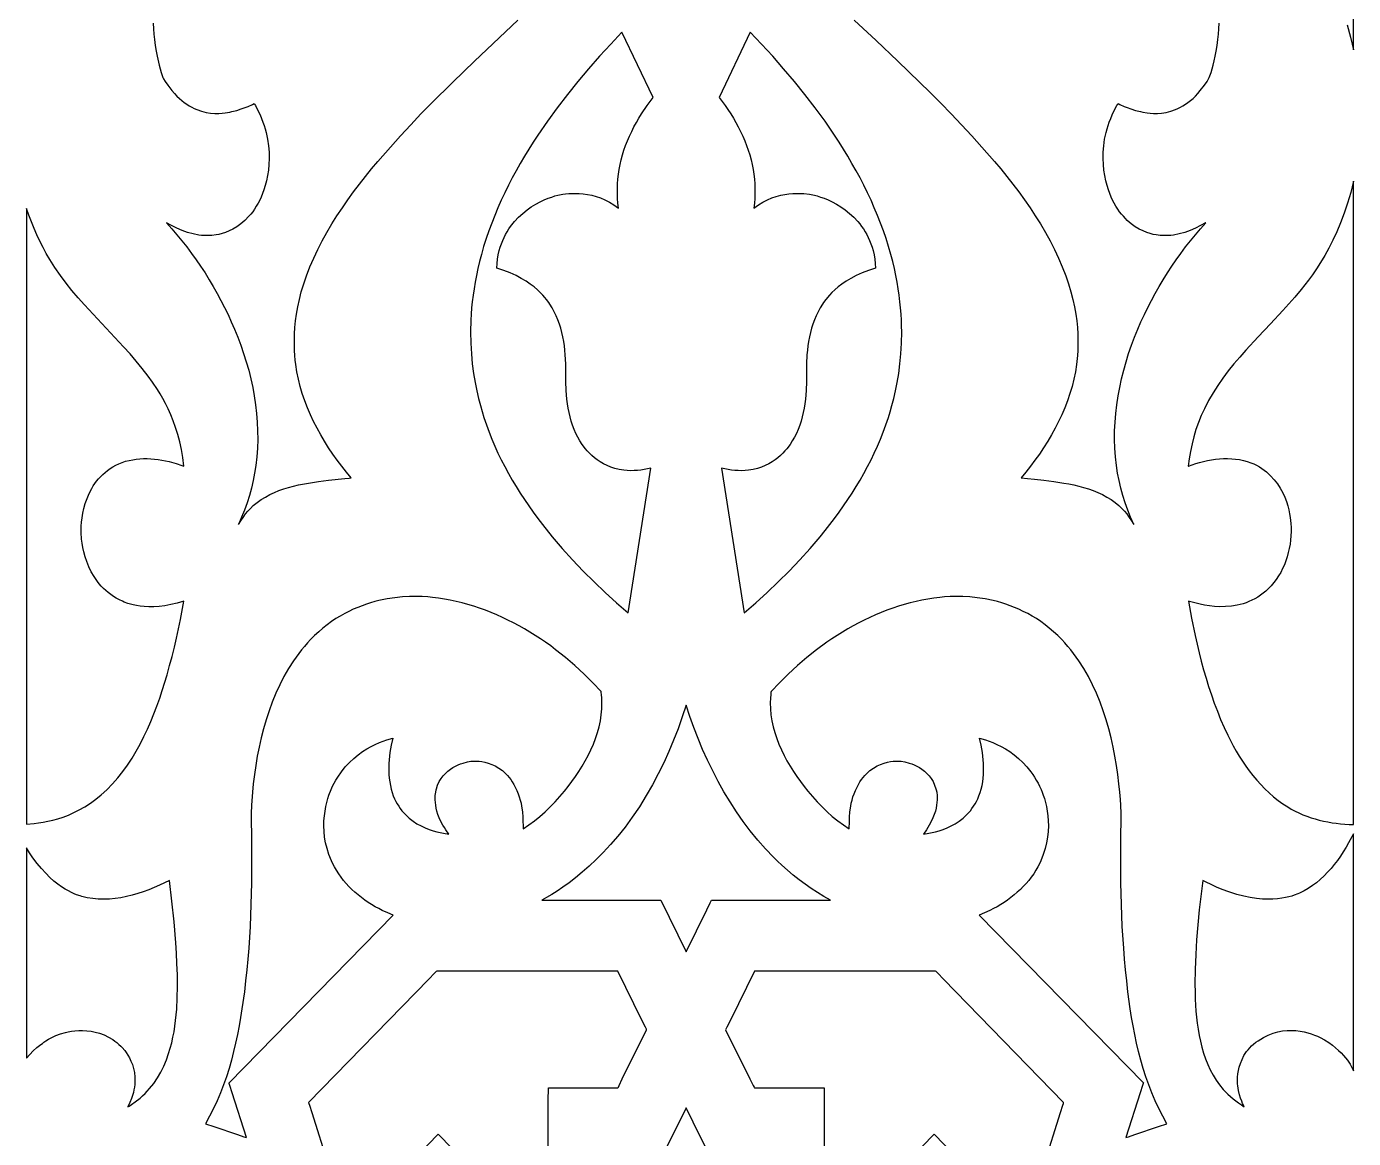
# Model space of a CAD drawing. Extents: x -395 to 395, y -1225 to 1225.
# Drawn here: x 145 to 265, y 514.6 to 615.2 of the extents above; entities that cross this region are included whole.
import ezdxf

# ---------------------------------------------------------------- set-up
doc = ezdxf.new("R2010")
doc.units = 0
doc.layers.add('LAYER_1', color=18, linetype='CONTINUOUS')

msp = doc.modelspace()

# ---------------------------------------------------------------- linework, layer by layer
at = {"layer": 'LAYER_1'}
for points in [[(264.42, 615.32), (264.73, 614.19), (265, 613.05), (265, 637.44)], [(156.46, 615.45), (156.48, 614.96), (156.51, 614.47), (156.56, 613.97), (156.63, 613.45), (156.72, 612.94), (156.81, 612.47), (157, 611.65), (157.18, 611.01), (157.34, 610.54), (157.39, 610.44), (157.54, 610.2), (157.79, 609.84), (158.15, 609.36), (158.37, 609.11), (158.59, 608.87), (158.82, 608.66), (159.04, 608.46), (159.27, 608.29), (159.5, 608.13), (159.72, 607.99), (159.95, 607.86), (160.17, 607.75), (160.4, 607.65), (160.83, 607.5), (161.25, 607.39), (161.65, 607.33), (162.03, 607.3), (162.38, 607.29), (162.69, 607.31), (162.96, 607.34), (163.37, 607.41), (163.56, 607.46), (164.02, 607.57), (164.42, 607.7), (164.76, 607.82), (165.04, 607.93), (165.42, 608.11), (165.58, 608.19), (165.62, 608.14), (165.7, 608.01), (165.96, 607.49), (166.12, 607.17), (166.26, 606.84), (166.38, 606.52), (166.49, 606.21), (166.59, 605.89), (166.67, 605.58), (166.8, 604.96), (166.89, 604.36), (166.93, 603.78), (166.94, 603.21), (166.92, 602.67), (166.87, 602.16), (166.79, 601.67), (166.7, 601.21), (166.59, 600.78), (166.47, 600.39), (166.34, 600.04), (166.21, 599.73), (166.09, 599.46), (165.94, 599.17), (165.78, 598.9), (165.62, 598.65), (165.46, 598.41), (165.28, 598.19), (165.11, 597.99), (164.75, 597.62), (164.39, 597.31), (164.03, 597.05), (163.67, 596.84), (163.32, 596.67), (162.99, 596.54), (162.68, 596.43), (162.4, 596.36), (162.15, 596.31), (161.77, 596.26), (161.59, 596.25), (161.34, 596.25), (161.08, 596.25), (160.83, 596.27), (160.57, 596.3), (160.06, 596.4), (159.56, 596.54), (159.07, 596.71), (158.59, 596.91), (158.12, 597.15), (157.67, 597.4), (157.67, 597.4), (158.14, 596.87), (158.6, 596.33), (159.05, 595.78), (159.49, 595.22), (159.92, 594.64), (160.34, 594.06), (160.74, 593.47), (161.14, 592.87), (161.51, 592.26), (161.88, 591.64), (162.24, 591.01), (162.58, 590.38), (162.9, 589.74), (163.22, 589.1), (163.52, 588.45), (163.8, 587.79), (164.1, 587.07), (164.38, 586.34), (164.63, 585.59), (164.87, 584.83), (165.09, 584.07), (165.28, 583.3), (165.45, 582.52), (165.59, 581.74), (165.71, 580.95), (165.8, 580.17), (165.87, 579.38), (165.9, 578.59), (165.91, 577.8), (165.88, 577.01), (165.83, 576.23), (165.74, 575.46), (165.63, 574.77), (165.49, 574.09), (165.34, 573.41), (165.15, 572.74), (164.94, 572.07), (164.71, 571.41), (164.45, 570.77), (164.17, 570.13), (164.37, 570.44), (164.64, 570.84), (164.81, 571.07), (165.01, 571.31), (165.24, 571.56), (165.51, 571.82), (165.86, 572.11), (166.23, 572.37), (166.61, 572.6), (167, 572.82), (167.41, 573.01), (167.83, 573.18), (168.26, 573.33), (168.7, 573.47), (169.14, 573.59), (169.59, 573.7), (170.5, 573.87), (171.41, 574.02), (172.31, 574.13), (173.79, 574.29), (174.19, 574.32), (174.36, 574.34), (173.93, 574.86), (173.51, 575.39), (173.1, 575.93), (172.7, 576.49), (172.32, 577.06), (171.95, 577.64), (171.6, 578.22), (171.27, 578.82), (170.96, 579.43), (170.67, 580.05), (170.4, 580.68), (170.16, 581.31), (169.94, 581.96), (169.75, 582.61), (169.58, 583.26), (169.45, 583.93), (169.35, 584.59), (169.3, 584.97), (169.26, 585.39), (169.23, 585.84), (169.22, 586.32), (169.22, 586.83), (169.24, 587.37), (169.27, 587.94), (169.33, 588.53), (169.42, 589.15), (169.53, 589.8), (169.68, 590.46), (169.85, 591.15), (170.07, 591.87), (170.31, 592.6), (170.63, 593.41), (170.97, 594.21), (171.34, 595), (171.74, 595.78), (172.16, 596.54), (172.61, 597.3), (173.07, 598.04), (173.56, 598.77), (174.06, 599.49), (174.57, 600.2), (175.11, 600.9), (175.65, 601.6), (176.2, 602.28), (176.76, 602.95), (177.91, 604.26), (178.82, 605.27), (179.74, 606.26), (180.67, 607.25), (181.62, 608.22), (183.54, 610.13), (185.5, 612.02), (189.44, 615.74)], [(219.86, 615.74), (221.84, 613.88), (223.81, 612.02), (225.76, 610.13), (226.72, 609.18), (227.68, 608.22), (228.63, 607.25), (229.56, 606.26), (230.49, 605.27), (231.4, 604.26), (232.54, 602.95), (233.1, 602.28), (233.65, 601.6), (234.2, 600.9), (234.73, 600.2), (235.25, 599.49), (235.75, 598.77), (236.23, 598.04), (236.7, 597.3), (237.14, 596.54), (237.56, 595.78), (237.96, 595), (238.33, 594.21), (238.67, 593.41), (238.99, 592.6), (239.24, 591.87), (239.45, 591.15), (239.63, 590.46), (239.77, 589.8), (239.88, 589.15), (239.97, 588.53), (240.03, 587.94), (240.07, 587.37), (240.08, 586.83), (240.08, 586.32), (240.07, 585.84), (240.04, 585.39), (239.96, 584.59), (239.85, 583.93), (239.72, 583.26), (239.56, 582.61), (239.36, 581.96), (239.15, 581.31), (238.9, 580.68), (238.63, 580.05), (238.34, 579.43), (238.03, 578.82), (237.7, 578.22), (237.35, 577.64), (236.98, 577.06), (236.6, 576.49), (236.2, 575.93), (235.8, 575.39), (235.38, 574.86), (234.95, 574.34), (235.51, 574.29), (236.14, 574.23), (237, 574.13), (237.89, 574.02), (238.8, 573.87), (239.26, 573.79), (239.71, 573.7), (240.16, 573.59), (240.6, 573.47), (241.04, 573.33), (241.47, 573.18), (241.89, 573.01), (242.3, 572.82), (242.7, 572.6), (243.08, 572.37), (243.44, 572.11), (243.79, 571.82), (244.06, 571.56), (244.3, 571.31), (244.5, 571.07), (244.67, 570.84), (244.94, 570.44), (245.13, 570.13), (244.85, 570.77), (244.6, 571.41), (244.36, 572.07), (244.15, 572.74), (243.97, 573.41), (243.81, 574.09), (243.67, 574.77), (243.57, 575.46), (243.48, 576.23), (243.42, 577.01), (243.4, 577.8), (243.4, 578.59), (243.44, 579.38), (243.5, 580.17), (243.59, 580.95), (243.71, 581.74), (243.86, 582.52), (244.02, 583.3), (244.22, 584.07), (244.43, 584.83), (244.67, 585.59), (244.93, 586.34), (245.2, 587.07), (245.5, 587.79), (245.78, 588.45), (246.09, 589.1), (246.4, 589.74), (246.73, 590.38), (247.07, 591.01), (247.42, 591.64), (247.79, 592.26), (248.17, 592.87), (248.56, 593.47), (248.96, 594.06), (249.38, 594.64), (249.81, 595.22), (250.25, 595.78), (250.7, 596.33), (251.16, 596.87), (251.64, 597.4), (251.63, 597.4), (251.18, 597.15), (250.71, 596.91), (250.23, 596.71), (249.74, 596.54), (249.24, 596.4), (248.73, 596.3), (248.48, 596.27), (248.22, 596.25), (247.96, 596.25), (247.71, 596.25), (247.53, 596.26), (247.15, 596.31), (246.9, 596.36), (246.62, 596.43), (246.31, 596.54), (245.98, 596.67), (245.63, 596.84), (245.27, 597.05), (244.91, 597.31), (244.55, 597.62), (244.37, 597.8), (244.19, 597.99), (244.02, 598.19), (243.85, 598.41), (243.68, 598.65), (243.52, 598.9), (243.36, 599.17), (243.21, 599.46), (243.09, 599.73), (242.96, 600.04), (242.84, 600.39), (242.72, 600.78), (242.61, 601.21), (242.51, 601.67), (242.44, 602.16), (242.39, 602.67), (242.36, 603.21), (242.37, 603.78), (242.41, 604.36), (242.5, 604.96), (242.63, 605.58), (242.72, 605.89), (242.81, 606.21), (242.92, 606.52), (243.05, 606.84), (243.19, 607.17), (243.34, 607.49), (243.61, 608.01), (243.69, 608.14), (243.72, 608.19), (243.88, 608.11), (244.26, 607.93), (244.54, 607.82), (244.88, 607.7), (245.28, 607.57), (245.75, 607.46), (245.94, 607.41), (246.34, 607.34), (246.62, 607.31), (246.93, 607.29), (247.27, 607.3), (247.65, 607.33), (248.05, 607.39), (248.47, 607.5), (248.91, 607.65), (249.13, 607.75), (249.35, 607.86), (249.58, 607.99), (249.81, 608.13), (250.03, 608.29), (250.26, 608.46), (250.49, 608.66), (250.71, 608.87), (250.93, 609.11), (251.15, 609.36), (251.52, 609.84), (251.77, 610.2), (251.96, 610.54), (252.12, 611.01), (252.31, 611.65), (252.4, 612.04), (252.5, 612.47), (252.59, 612.94), (252.67, 613.45), (252.74, 613.97), (252.79, 614.47), (252.83, 614.96), (252.85, 615.45)], [(177.79, 510.39), (182.23, 514.96), (182.23, 514.96), (192.19, 504.75), (192.18, 515.2), (192.17, 517.99), (192.19, 519.16), (192.19, 519.16), (198.48, 519.15), (198.52, 519.21), (198.59, 519.37), (198.88, 519.98), (201.08, 524.4), (201.06, 524.48), (200.97, 524.65), (200.65, 525.28), (198.48, 529.72), (198.41, 529.73), (198.23, 529.73), (197.55, 529.72), (182.1, 529.73), (182.03, 529.68), (181.89, 529.53), (181.37, 528.98), (170.51, 517.83), (170.52, 517.76), (170.58, 517.59), (170.8, 516.93), (172.28, 512.22)], [(237.02, 512.22), (238.5, 516.93), (238.73, 517.59), (238.78, 517.76), (238.79, 517.83), (227.93, 528.98), (227.41, 529.53), (227.27, 529.68), (227.21, 529.73), (211.75, 529.72), (211.07, 529.73), (210.89, 529.73), (210.82, 529.72), (208.65, 525.28), (208.33, 524.65), (208.24, 524.48), (208.22, 524.4), (210.42, 519.98), (210.71, 519.37), (210.79, 519.21), (210.83, 519.15), (217.12, 519.16), (217.12, 519.16), (217.13, 517.99), (217.13, 515.2), (217.12, 504.75), (227.07, 514.96), (227.07, 514.96), (231.51, 510.39)]]:
    msp.add_lwpolyline(points, dxfattribs=at)
for points in [[(201.45, 575.21), (201.16, 575.14), (200.85, 575.09), (200.55, 575.04), (200.24, 575.01), (199.94, 574.99), (199.63, 574.98), (199.32, 574.99), (199.02, 575.02), (198.6, 575.08), (198.21, 575.18), (197.84, 575.3), (197.5, 575.44), (197.18, 575.6), (196.88, 575.77), (196.6, 575.96), (196.35, 576.16), (196.12, 576.36), (195.9, 576.57), (195.71, 576.77), (195.54, 576.97), (195.26, 577.35), (195.05, 577.67), (194.86, 578.01), (194.68, 578.36), (194.52, 578.72), (194.38, 579.09), (194.26, 579.47), (194.15, 579.85), (194.06, 580.24), (193.98, 580.64), (193.92, 581.04), (193.86, 581.44), (193.79, 582.24), (193.76, 583.05), (193.76, 583.85), (193.76, 584.65), (193.72, 585.46), (193.69, 585.87), (193.64, 586.28), (193.58, 586.68), (193.5, 587.08), (193.41, 587.48), (193.31, 587.87), (193.19, 588.25), (193.05, 588.63), (192.9, 589), (192.73, 589.36), (192.54, 589.7), (192.33, 590.04), (192.23, 590.19), (192.03, 590.47), (191.87, 590.66), (191.69, 590.87), (191.46, 591.1), (191.2, 591.35), (190.9, 591.6), (190.56, 591.86), (190.17, 592.13), (189.74, 592.38), (189.27, 592.64), (188.74, 592.88), (188.16, 593.1), (187.53, 593.31), (187.55, 593.71), (187.59, 594.11), (187.66, 594.5), (187.75, 594.89), (187.84, 595.21), (187.94, 595.51), (188.06, 595.8), (188.18, 596.08), (188.32, 596.35), (188.47, 596.6), (188.62, 596.85), (188.78, 597.08), (189.12, 597.51), (189.49, 597.91), (189.87, 598.26), (190.26, 598.57), (190.65, 598.84), (191.05, 599.09), (191.44, 599.29), (191.81, 599.47), (192.16, 599.62), (192.49, 599.73), (192.79, 599.83), (193.05, 599.89), (193.49, 599.98), (193.74, 600.02), (194.03, 600.04), (194.33, 600.06), (194.65, 600.06), (194.99, 600.05), (195.35, 600.02), (195.72, 599.97), (196.11, 599.89), (196.5, 599.78), (196.9, 599.65), (197.3, 599.48), (197.71, 599.27), (198.12, 599.03), (198.53, 598.74), (198.48, 599.17), (198.45, 599.61), (198.43, 600.05), (198.43, 600.48), (198.44, 600.92), (198.47, 601.36), (198.52, 601.79), (198.58, 602.22), (198.67, 602.67), (198.77, 603.11), (198.89, 603.55), (199.03, 603.98), (199.18, 604.41), (199.35, 604.83), (199.53, 605.25), (199.73, 605.67), (199.93, 606.08), (200.15, 606.48), (200.38, 606.88), (200.62, 607.27), (201.13, 608.02), (201.67, 608.75), (198.85, 614.65), (197.83, 613.57), (196.82, 612.47), (195.83, 611.34), (194.86, 610.19), (193.91, 609.01), (192.99, 607.81), (192.1, 606.59), (191.24, 605.34), (190.83, 604.71), (190.42, 604.07), (190.03, 603.43), (189.65, 602.78), (189.28, 602.12), (188.93, 601.46), (188.58, 600.8), (188.25, 600.12), (187.93, 599.45), (187.63, 598.76), (187.34, 598.07), (187.07, 597.38), (186.81, 596.68), (186.57, 595.97), (186.34, 595.26), (186.14, 594.54), (185.97, 593.9), (185.82, 593.27), (185.68, 592.65), (185.57, 592.04), (185.47, 591.44), (185.38, 590.85), (185.31, 590.27), (185.25, 589.7), (185.21, 589.14), (185.18, 588.6), (185.15, 587.53), (185.17, 586.52), (185.23, 585.55), (185.31, 584.64), (185.43, 583.77), (185.56, 582.96), (185.71, 582.21), (185.87, 581.51), (186.04, 580.87), (186.37, 579.78), (186.59, 579.13), (186.83, 578.48), (187.08, 577.84), (187.35, 577.21), (187.63, 576.58), (187.93, 575.96), (188.25, 575.35), (188.58, 574.74), (188.92, 574.14), (189.28, 573.54), (189.64, 572.95), (190.02, 572.37), (190.41, 571.79), (190.82, 571.22), (191.23, 570.66), (191.65, 570.11), (192.53, 569.01), (193.43, 567.95), (194.37, 566.91), (195.34, 565.9), (196.33, 564.92), (197.34, 563.96), (198.36, 563.04), (199.4, 562.14)], [(210.94, 563.04), (211.97, 563.96), (212.97, 564.92), (213.96, 565.9), (214.93, 566.91), (215.87, 567.95), (216.78, 569.01), (217.22, 569.56), (217.65, 570.11), (218.07, 570.66), (218.49, 571.22), (218.89, 571.79), (219.28, 572.37), (219.66, 572.95), (220.03, 573.54), (220.38, 574.14), (220.72, 574.74), (221.05, 575.35), (221.37, 575.96), (221.67, 576.58), (221.95, 577.21), (222.22, 577.84), (222.48, 578.48), (222.72, 579.13), (222.94, 579.78), (223.1, 580.3), (223.26, 580.87), (223.43, 581.51), (223.59, 582.21), (223.74, 582.96), (223.88, 583.77), (223.99, 584.64), (224.08, 585.55), (224.13, 586.52), (224.15, 587.53), (224.14, 588.06), (224.12, 588.6), (224.09, 589.14), (224.05, 589.7), (223.99, 590.27), (223.92, 590.85), (223.84, 591.44), (223.74, 592.04), (223.62, 592.65), (223.49, 593.27), (223.34, 593.9), (223.17, 594.54), (222.96, 595.26), (222.73, 595.97), (222.49, 596.68), (222.23, 597.38), (221.96, 598.07), (221.67, 598.76), (221.37, 599.45), (221.05, 600.12), (220.72, 600.8), (220.38, 601.46), (220.02, 602.12), (219.65, 602.78), (219.27, 603.43), (218.88, 604.07), (218.48, 604.71), (218.06, 605.34), (217.21, 606.59), (216.32, 607.81), (215.4, 609.01), (214.45, 610.19), (213.47, 611.34), (212.48, 612.47), (211.47, 613.57), (210.45, 614.65), (207.63, 608.75), (208.17, 608.02), (208.43, 607.65), (208.68, 607.27), (208.92, 606.88), (209.15, 606.48), (209.37, 606.08), (209.58, 605.67), (209.77, 605.25), (209.95, 604.83), (210.12, 604.41), (210.27, 603.98), (210.41, 603.55), (210.53, 603.11), (210.63, 602.67), (210.72, 602.22), (210.78, 601.79), (210.83, 601.36), (210.86, 600.92), (210.87, 600.48), (210.87, 600.05), (210.85, 599.61), (210.82, 599.17), (210.77, 598.74), (211.18, 599.03), (211.59, 599.27), (212, 599.48), (212.4, 599.65), (212.8, 599.78), (213.2, 599.89), (213.58, 599.97), (213.95, 600.02), (214.31, 600.05), (214.65, 600.06), (214.97, 600.06), (215.28, 600.04), (215.82, 599.98), (216.25, 599.89), (216.51, 599.83), (216.81, 599.73), (217.14, 599.62), (217.49, 599.47), (217.87, 599.29), (218.25, 599.09), (218.65, 598.84), (219.04, 598.57), (219.43, 598.26), (219.81, 597.91), (220.18, 597.51), (220.35, 597.3), (220.52, 597.08), (220.68, 596.85), (220.84, 596.6), (220.98, 596.35), (221.12, 596.08), (221.24, 595.8), (221.36, 595.51), (221.46, 595.21), (221.56, 594.89), (221.65, 594.5), (221.71, 594.11), (221.75, 593.71), (221.77, 593.31), (221.14, 593.1), (220.57, 592.88), (220.04, 592.64), (219.56, 592.38), (219.13, 592.13), (218.74, 591.86), (218.4, 591.6), (218.1, 591.35), (217.84, 591.1), (217.62, 590.87), (217.28, 590.47), (217.07, 590.19), (216.98, 590.04), (216.77, 589.7), (216.58, 589.36), (216.41, 589), (216.25, 588.63), (216.12, 588.25), (216, 587.87), (215.89, 587.48), (215.8, 587.08), (215.73, 586.68), (215.66, 586.28), (215.62, 585.87), (215.58, 585.46), (215.54, 584.65), (215.54, 583.85), (215.54, 583.05), (215.51, 582.24), (215.44, 581.44), (215.39, 581.04), (215.32, 580.64), (215.24, 580.24), (215.15, 579.85), (215.04, 579.47), (214.92, 579.09), (214.78, 578.72), (214.62, 578.36), (214.45, 578.01), (214.25, 577.67), (214.05, 577.35), (213.76, 576.97), (213.59, 576.77), (213.4, 576.57), (213.19, 576.36), (212.95, 576.16), (212.7, 575.96), (212.42, 575.77), (212.12, 575.6), (211.8, 575.44), (211.46, 575.3), (211.09, 575.18), (210.7, 575.08), (210.29, 575.02), (209.98, 574.99), (209.67, 574.98), (209.37, 574.99), (209.06, 575.01), (208.75, 575.04), (208.45, 575.09), (207.85, 575.21), (209.91, 562.14)], [(265, 601.16), (264.75, 600.15), (264.46, 599.18), (264.16, 598.27), (263.83, 597.41), (263.49, 596.6), (263.13, 595.83), (262.77, 595.12), (262.4, 594.45), (262.03, 593.82), (261.66, 593.25), (261.29, 592.71), (260.94, 592.22), (260.28, 591.37), (259.7, 590.68), (259.16, 590.07), (258.61, 589.47), (257.49, 588.27), (256.37, 587.08), (255.26, 585.88), (254.72, 585.26), (254.19, 584.64), (253.68, 584.01), (253.2, 583.36), (252.73, 582.7), (252.3, 582.02), (251.89, 581.32), (251.52, 580.59), (251.24, 579.98), (250.99, 579.35), (250.76, 578.71), (250.57, 578.06), (250.4, 577.4), (250.26, 576.73), (250.15, 576.06), (250.06, 575.39), (250.07, 575.39), (250.74, 575.63), (251.09, 575.73), (251.45, 575.82), (251.81, 575.9), (252.17, 575.97), (252.53, 576.02), (252.9, 576.06), (253.26, 576.08), (253.62, 576.09), (253.99, 576.07), (254.34, 576.04), (254.7, 575.99), (255.05, 575.92), (255.39, 575.82), (255.72, 575.7), (255.99, 575.59), (256.24, 575.47), (256.49, 575.33), (256.71, 575.19), (256.93, 575.04), (257.13, 574.88), (257.33, 574.71), (257.51, 574.53), (257.84, 574.17), (258.13, 573.79), (258.38, 573.39), (258.6, 572.99), (258.78, 572.59), (258.93, 572.19), (259.06, 571.8), (259.16, 571.43), (259.23, 571.08), (259.29, 570.76), (259.35, 570.22), (259.37, 569.85), (259.37, 569.47), (259.35, 569.09), (259.32, 568.71), (259.27, 568.33), (259.2, 567.95), (259.11, 567.58), (259.01, 567.2), (258.88, 566.84), (258.75, 566.48), (258.59, 566.13), (258.42, 565.79), (258.23, 565.47), (258.02, 565.15), (257.8, 564.86), (257.56, 564.57), (257.33, 564.33), (257.09, 564.1), (256.84, 563.9), (256.59, 563.71), (256.34, 563.55), (256.08, 563.4), (255.82, 563.26), (255.55, 563.14), (255.29, 563.04), (255.02, 562.95), (254.75, 562.88), (254.49, 562.82), (253.96, 562.73), (253.44, 562.69), (252.93, 562.68), (252.44, 562.7), (251.97, 562.75), (251.54, 562.82), (251.13, 562.9), (250.77, 562.99), (250.17, 563.16), (250.07, 563.19), (250.36, 561.64), (250.68, 560.08), (251.04, 558.52), (251.24, 557.75), (251.45, 556.98), (251.67, 556.22), (251.9, 555.46), (252.15, 554.71), (252.41, 553.96), (252.69, 553.22), (252.99, 552.49), (253.3, 551.77), (253.64, 551.05), (253.87, 550.57), (254.13, 550.1), (254.39, 549.63), (254.67, 549.17), (254.96, 548.71), (255.26, 548.27), (255.58, 547.83), (255.91, 547.4), (256.25, 546.99), (256.61, 546.59), (256.98, 546.21), (257.37, 545.84), (257.77, 545.49), (258.18, 545.16), (258.61, 544.86), (259.05, 544.57), (259.38, 544.38), (259.72, 544.2), (260.07, 544.03), (260.43, 543.87), (260.79, 543.73), (261.16, 543.6), (261.54, 543.49), (261.91, 543.38), (262.3, 543.29), (262.68, 543.21), (263.06, 543.14), (263.45, 543.09), (263.84, 543.04), (264.23, 543.01), (264.61, 542.99), (265, 542.99)], [(145.7, 543.07), (146.09, 543.12), (146.5, 543.18), (146.93, 543.27), (147.37, 543.37), (147.83, 543.5), (148.3, 543.66), (148.79, 543.84), (149.27, 544.06), (149.77, 544.31), (150.27, 544.59), (150.77, 544.91), (151.27, 545.27), (151.76, 545.68), (152.25, 546.13), (152.76, 546.65), (153.25, 547.2), (153.7, 547.77), (154.13, 548.36), (154.54, 548.98), (154.92, 549.61), (155.28, 550.26), (155.62, 550.93), (155.94, 551.61), (156.24, 552.29), (156.52, 552.99), (156.79, 553.69), (157.04, 554.4), (157.28, 555.11), (157.71, 556.53), (157.94, 557.35), (158.16, 558.18), (158.37, 559.01), (158.56, 559.84), (158.92, 561.51), (159.24, 563.19), (159.24, 563.19), (158.63, 563.01), (158.05, 562.87), (157.5, 562.77), (156.98, 562.71), (156.5, 562.68), (156.06, 562.68), (155.65, 562.7), (155.27, 562.74), (154.94, 562.79), (154.64, 562.85), (154.16, 562.98), (153.84, 563.1), (153.69, 563.17), (153.4, 563.3), (153.12, 563.45), (152.86, 563.61), (152.61, 563.78), (152.38, 563.96), (152.16, 564.14), (151.96, 564.34), (151.76, 564.54), (151.58, 564.75), (151.41, 564.96), (151.11, 565.4), (150.85, 565.85), (150.63, 566.3), (150.44, 566.76), (150.29, 567.2), (150.18, 567.64), (150.08, 568.05), (150.02, 568.44), (149.97, 568.8), (149.93, 569.4), (149.93, 569.67), (149.94, 569.98), (149.97, 570.34), (150.02, 570.73), (150.09, 571.14), (150.19, 571.57), (150.31, 572.02), (150.47, 572.48), (150.67, 572.93), (150.91, 573.38), (151.04, 573.6), (151.19, 573.82), (151.34, 574.03), (151.51, 574.24), (151.69, 574.44), (151.89, 574.64), (152.1, 574.82), (152.32, 575), (152.56, 575.17), (152.81, 575.33), (153.07, 575.47), (153.36, 575.61), (153.66, 575.73), (153.96, 575.83), (154.28, 575.92), (154.6, 575.98), (154.92, 576.03), (155.25, 576.06), (155.58, 576.08), (155.91, 576.08), (156.24, 576.07), (156.58, 576.04), (156.91, 576), (157.24, 575.95), (157.89, 575.82), (158.52, 575.64), (159.04, 575.46), (159.24, 575.39), (159.14, 576.17), (159.01, 576.9), (158.86, 577.6), (158.68, 578.27), (158.48, 578.9), (158.27, 579.49), (158.04, 580.05), (157.81, 580.57), (157.56, 581.06), (157.32, 581.51), (157.07, 581.93), (156.83, 582.32), (156.38, 583), (155.99, 583.54), (155.46, 584.23), (154.92, 584.9), (154.36, 585.55), (153.78, 586.19), (152.6, 587.46), (151.41, 588.71), (150.24, 589.98), (149.67, 590.63), (149.11, 591.28), (148.57, 591.95), (148.06, 592.64), (147.57, 593.35), (147.11, 594.08), (146.79, 594.62), (146.49, 595.18), (146.21, 595.75), (145.93, 596.32), (145.68, 596.9), (145.44, 597.49), (145.21, 598.09), (145, 598.69), (145, 543.01)], [(163.61, 518.7), (163.38, 519.38), (163.32, 519.56), (163.31, 519.63), (178.16, 534.79), (177.66, 534.99), (177.17, 535.21), (176.85, 535.38), (176.52, 535.55), (176.2, 535.74), (175.89, 535.94), (175.58, 536.15), (175.28, 536.37), (174.99, 536.61), (174.7, 536.85), (174.43, 537.1), (174.16, 537.37), (173.91, 537.64), (173.67, 537.93), (173.44, 538.22), (173.23, 538.52), (173.03, 538.84), (172.84, 539.16), (172.7, 539.43), (172.57, 539.71), (172.35, 540.26), (172.18, 540.8), (172.05, 541.33), (171.96, 541.85), (171.91, 542.36), (171.89, 542.85), (171.9, 543.32), (171.94, 543.77), (172, 544.2), (172.07, 544.6), (172.15, 544.97), (172.25, 545.32), (172.35, 545.63), (172.55, 546.15), (172.68, 546.44), (172.83, 546.73), (172.98, 547), (173.14, 547.26), (173.47, 547.75), (173.83, 548.2), (174.21, 548.6), (174.59, 548.96), (174.99, 549.28), (175.38, 549.57), (175.78, 549.82), (176.17, 550.04), (176.54, 550.23), (176.91, 550.39), (177.25, 550.52), (177.57, 550.64), (178.12, 550.8), (177.97, 550.15), (177.86, 549.49), (177.78, 548.83), (177.76, 548.49), (177.75, 548.15), (177.75, 547.82), (177.76, 547.49), (177.79, 547.16), (177.84, 546.83), (177.9, 546.5), (177.97, 546.19), (178.06, 545.87), (178.17, 545.56), (178.28, 545.31), (178.4, 545.07), (178.52, 544.84), (178.66, 544.63), (178.8, 544.42), (178.95, 544.23), (179.26, 543.88), (179.6, 543.56), (179.95, 543.29), (180.31, 543.05), (180.68, 542.85), (181.05, 542.68), (181.41, 542.53), (181.76, 542.41), (182.1, 542.32), (182.41, 542.25), (182.7, 542.19), (183.19, 542.12), (182.92, 542.51), (182.79, 542.71), (182.66, 542.91), (182.48, 543.25), (182.33, 543.57), (182.21, 543.88), (182.12, 544.18), (182.05, 544.46), (182, 544.73), (181.97, 544.98), (181.95, 545.21), (181.96, 545.6), (182, 545.91), (182.04, 546.12), (182.07, 546.21), (182.18, 546.55), (182.33, 546.86), (182.49, 547.13), (182.68, 547.38), (182.88, 547.61), (183.1, 547.8), (183.33, 547.98), (183.56, 548.13), (183.79, 548.26), (184.03, 548.37), (184.26, 548.47), (184.48, 548.54), (184.87, 548.65), (185.19, 548.7), (185.36, 548.71), (185.7, 548.71), (185.92, 548.7), (186.18, 548.67), (186.46, 548.62), (186.75, 548.54), (187.07, 548.42), (187.39, 548.28), (187.71, 548.09), (188.03, 547.86), (188.19, 547.72), (188.34, 547.57), (188.5, 547.41), (188.65, 547.23), (188.79, 547.04), (188.93, 546.84), (189.06, 546.61), (189.19, 546.37), (189.34, 546.06), (189.46, 545.76), (189.56, 545.47), (189.65, 545.18), (189.72, 544.9), (189.77, 544.63), (189.84, 544.12), (189.88, 543.66), (189.89, 543.24), (189.9, 542.88), (189.91, 542.59), (190.43, 542.94), (190.94, 543.32), (191.43, 543.72), (191.9, 544.14), (192.36, 544.58), (192.8, 545.04), (193.23, 545.51), (193.64, 545.99), (193.98, 546.42), (194.32, 546.86), (194.64, 547.31), (194.95, 547.77), (195.25, 548.25), (195.53, 548.74), (195.8, 549.23), (196.04, 549.74), (196.27, 550.25), (196.46, 550.77), (196.64, 551.3), (196.78, 551.83), (196.9, 552.37), (196.98, 552.91), (197.03, 553.45), (197.04, 554), (197.03, 554.42), (197, 554.73), (196.98, 554.92), (196.96, 555), (196.21, 555.81), (195.42, 556.59), (194.59, 557.35), (193.74, 558.09), (192.85, 558.79), (192.4, 559.13), (191.94, 559.46), (191.47, 559.78), (190.99, 560.08), (190.52, 560.38), (190.03, 560.67), (189.54, 560.95), (189.04, 561.22), (188.54, 561.47), (188.04, 561.71), (187.53, 561.94), (187.01, 562.16), (186.5, 562.36), (185.97, 562.55), (185.45, 562.72), (184.92, 562.89), (184.39, 563.03), (183.86, 563.16), (183.32, 563.27), (182.79, 563.37), (182.25, 563.45), (181.71, 563.52), (181.28, 563.56), (180.79, 563.59), (180.24, 563.6), (179.64, 563.59), (179, 563.56), (178.32, 563.49), (177.61, 563.38), (176.87, 563.23), (176.5, 563.14), (176.12, 563.03), (175.73, 562.91), (175.34, 562.77), (174.95, 562.62), (174.55, 562.45), (174.16, 562.26), (173.77, 562.06), (173.37, 561.84), (172.98, 561.6), (172.59, 561.34), (172.2, 561.05), (171.81, 560.75), (171.43, 560.42), (171.05, 560.08), (170.68, 559.7), (170.4, 559.4), (170.13, 559.09), (169.87, 558.78), (169.61, 558.45), (169.13, 557.78), (168.69, 557.08), (168.28, 556.36), (167.9, 555.61), (167.54, 554.85), (167.22, 554.06), (166.93, 553.27), (166.67, 552.46), (166.43, 551.64), (166.22, 550.82), (166.04, 549.99), (165.87, 549.16), (165.73, 548.33), (165.62, 547.51), (165.51, 546.65), (165.44, 545.9), (165.34, 544.72), (165.31, 543.97), (165.31, 543.65), (165.34, 541.68), (165.35, 539.7), (165.34, 537.72), (165.29, 535.74), (165.21, 533.77), (165.09, 531.79), (165.01, 530.81), (164.92, 529.83), (164.81, 528.84), (164.7, 527.86), (164.48, 526.31), (164.36, 525.53), (164.23, 524.76), (164.08, 523.98), (163.91, 523.21), (163.73, 522.44), (163.53, 521.67), (163.32, 520.92), (163.08, 520.17), (162.82, 519.43), (162.54, 518.7), (162.24, 517.98), (161.91, 517.28), (161.56, 516.59), (161.17, 515.92), (161.94, 515.66), (164.08, 514.93), (164.66, 514.73), (164.9, 514.67)], [(244.65, 514.73), (245.22, 514.93), (247.36, 515.66), (248.13, 515.92), (247.75, 516.59), (247.39, 517.28), (247.06, 517.98), (246.76, 518.7), (246.48, 519.43), (246.22, 520.17), (245.98, 520.92), (245.77, 521.67), (245.57, 522.44), (245.39, 523.21), (245.23, 523.98), (245.08, 524.76), (244.94, 525.53), (244.82, 526.31), (244.61, 527.86), (244.49, 528.84), (244.39, 529.83), (244.29, 530.81), (244.22, 531.79), (244.09, 533.77), (244.01, 535.74), (243.96, 537.72), (243.95, 539.7), (243.96, 541.68), (243.99, 543.65), (243.99, 543.97), (243.96, 544.72), (243.92, 545.25), (243.87, 545.9), (243.79, 546.65), (243.69, 547.51), (243.57, 548.33), (243.43, 549.16), (243.27, 549.99), (243.08, 550.82), (242.87, 551.64), (242.63, 552.46), (242.37, 553.27), (242.08, 554.06), (241.76, 554.85), (241.41, 555.61), (241.03, 556.36), (240.61, 557.08), (240.17, 557.78), (239.69, 558.45), (239.44, 558.78), (239.17, 559.09), (238.9, 559.4), (238.63, 559.7), (238.25, 560.08), (237.88, 560.42), (237.49, 560.75), (237.11, 561.05), (236.72, 561.34), (236.33, 561.6), (235.93, 561.84), (235.54, 562.06), (235.14, 562.26), (234.75, 562.45), (234.35, 562.62), (233.96, 562.77), (233.57, 562.91), (233.19, 563.03), (232.81, 563.14), (232.43, 563.23), (231.69, 563.38), (230.98, 563.49), (230.3, 563.56), (229.66, 563.59), (229.06, 563.6), (228.52, 563.59), (228.02, 563.56), (227.59, 563.52), (227.05, 563.45), (226.52, 563.37), (225.98, 563.27), (225.44, 563.16), (224.91, 563.03), (224.38, 562.89), (223.85, 562.72), (223.33, 562.55), (222.81, 562.36), (222.29, 562.16), (221.78, 561.94), (221.27, 561.71), (220.76, 561.47), (220.26, 561.22), (219.76, 560.95), (219.27, 560.67), (218.79, 560.38), (218.31, 560.08), (217.83, 559.78), (217.37, 559.46), (216.45, 558.79), (215.57, 558.09), (214.71, 557.35), (213.89, 556.59), (213.1, 555.81), (212.34, 555), (212.32, 554.92), (212.3, 554.73), (212.28, 554.42), (212.26, 554), (212.28, 553.45), (212.32, 552.91), (212.41, 552.37), (212.52, 551.83), (212.67, 551.3), (212.84, 550.77), (213.04, 550.25), (213.26, 549.74), (213.51, 549.23), (213.77, 548.74), (214.05, 548.25), (214.35, 547.77), (214.66, 547.31), (214.99, 546.86), (215.32, 546.42), (215.66, 545.99), (216.07, 545.51), (216.5, 545.04), (216.94, 544.58), (217.4, 544.14), (217.87, 543.72), (218.36, 543.32), (218.87, 542.94), (219.39, 542.59), (219.41, 543.24), (219.42, 543.66), (219.46, 544.12), (219.53, 544.63), (219.59, 544.9), (219.66, 545.18), (219.74, 545.47), (219.84, 545.76), (219.97, 546.06), (220.11, 546.37), (220.24, 546.61), (220.37, 546.84), (220.51, 547.04), (220.66, 547.23), (220.81, 547.41), (220.96, 547.57), (221.27, 547.86), (221.59, 548.09), (221.92, 548.28), (222.24, 548.42), (222.55, 548.54), (222.85, 548.62), (223.13, 548.67), (223.38, 548.7), (223.61, 548.71), (223.95, 548.71), (224.11, 548.7), (224.43, 548.65), (224.83, 548.54), (225.05, 548.47), (225.28, 548.37), (225.51, 548.26), (225.74, 548.13), (225.98, 547.98), (226.2, 547.8), (226.42, 547.61), (226.62, 547.38), (226.81, 547.13), (226.98, 546.86), (227.12, 546.55), (227.24, 546.21), (227.26, 546.12), (227.31, 545.91), (227.34, 545.6), (227.35, 545.42), (227.35, 545.21), (227.33, 544.98), (227.3, 544.73), (227.26, 544.46), (227.19, 544.18), (227.09, 543.88), (226.97, 543.57), (226.82, 543.25), (226.64, 542.91), (226.38, 542.51), (226.11, 542.12), (226.6, 542.19), (226.89, 542.25), (227.21, 542.32), (227.54, 542.41), (227.9, 542.53), (228.26, 542.68), (228.63, 542.85), (228.99, 543.05), (229.35, 543.29), (229.7, 543.56), (230.04, 543.88), (230.2, 544.05), (230.36, 544.23), (230.5, 544.42), (230.65, 544.63), (230.78, 544.84), (230.91, 545.07), (231.02, 545.31), (231.13, 545.56), (231.24, 545.87), (231.33, 546.19), (231.41, 546.5), (231.47, 546.83), (231.51, 547.16), (231.54, 547.49), (231.55, 547.82), (231.55, 548.15), (231.54, 548.49), (231.52, 548.83), (231.44, 549.49), (231.33, 550.15), (231.18, 550.8), (231.73, 550.64), (232.05, 550.52), (232.4, 550.39), (232.76, 550.23), (233.14, 550.04), (233.53, 549.82), (233.92, 549.57), (234.32, 549.28), (234.71, 548.96), (235.1, 548.6), (235.47, 548.2), (235.83, 547.75), (236, 547.51), (236.16, 547.26), (236.32, 547), (236.48, 546.73), (236.62, 546.44), (236.76, 546.15), (236.85, 545.91), (236.95, 545.63), (237.05, 545.32), (237.15, 544.97), (237.23, 544.6), (237.31, 544.2), (237.36, 543.77), (237.4, 543.32), (237.41, 542.85), (237.39, 542.36), (237.34, 541.85), (237.25, 541.33), (237.12, 540.8), (236.95, 540.26), (236.73, 539.71), (236.6, 539.43), (236.46, 539.16), (236.27, 538.84), (236.08, 538.52), (235.86, 538.22), (235.63, 537.93), (235.39, 537.64), (235.14, 537.37), (234.88, 537.1), (234.6, 536.85), (234.32, 536.61), (234.02, 536.37), (233.72, 536.15), (233.41, 535.94), (233.1, 535.74), (232.78, 535.55), (232.46, 535.38), (232.13, 535.21), (231.64, 534.99), (231.14, 534.79), (246, 519.63), (245.98, 519.56), (245.92, 519.38), (245.7, 518.7), (244.4, 514.67)], [(206.52, 535.26), (206.83, 535.91), (206.91, 536.08), (206.95, 536.14), (217.7, 536.13), (217.11, 536.46), (216.53, 536.82), (215.97, 537.19), (215.41, 537.58), (214.86, 537.99), (214.33, 538.41), (213.81, 538.85), (213.3, 539.3), (212.92, 539.66), (212.55, 540.03), (211.82, 540.79), (211.12, 541.58), (210.45, 542.4), (209.82, 543.25), (209.21, 544.12), (208.62, 545.02), (208.07, 545.94), (207.55, 546.87), (207.05, 547.83), (206.58, 548.79), (206.14, 549.77), (205.73, 550.76), (205.34, 551.76), (204.98, 552.76), (204.65, 553.77), (204.65, 553.77), (204.3, 552.71), (203.92, 551.65), (203.52, 550.61), (203.08, 549.58), (202.62, 548.56), (202.13, 547.55), (201.6, 546.57), (201.05, 545.6), (200.74, 545.09), (200.42, 544.59), (199.78, 543.64), (199.13, 542.75), (198.47, 541.93), (197.81, 541.17), (197.16, 540.46), (196.52, 539.81), (195.88, 539.21), (195.26, 538.66), (194.65, 538.17), (194.07, 537.72), (193.51, 537.32), (192.98, 536.96), (192.49, 536.64), (192.02, 536.37), (191.6, 536.13), (201.47, 536.13), (202.12, 536.14), (202.29, 536.14), (202.36, 536.13), (204.65, 531.48)], [(255.06, 517.61), (254.98, 517.76), (254.89, 517.97), (254.79, 518.22), (254.69, 518.54), (254.6, 518.91), (254.53, 519.35), (254.51, 519.53), (254.5, 519.9), (254.51, 520.14), (254.54, 520.42), (254.59, 520.72), (254.66, 521.04), (254.77, 521.38), (254.92, 521.73), (255.1, 522.08), (255.34, 522.44), (255.48, 522.61), (255.63, 522.78), (255.79, 522.95), (255.97, 523.12), (256.17, 523.28), (256.38, 523.43), (256.61, 523.58), (256.85, 523.72), (257.29, 523.94), (257.73, 524.1), (258.17, 524.22), (258.59, 524.31), (259.01, 524.35), (259.41, 524.36), (259.8, 524.34), (260.18, 524.29), (260.54, 524.23), (260.87, 524.15), (261.19, 524.05), (261.49, 523.94), (261.75, 523.83), (261.99, 523.72), (262.39, 523.5), (262.76, 523.27), (263.09, 523.03), (263.39, 522.79), (263.66, 522.55), (263.9, 522.32), (264.11, 522.1), (264.29, 521.88), (264.45, 521.67), (264.69, 521.31), (264.86, 521.01), (264.96, 520.8), (265, 520.7), (265, 542.13), (264.56, 541.32), (264.33, 540.92), (264.08, 540.52), (263.82, 540.13), (263.55, 539.74), (263.26, 539.37), (262.97, 539.01), (262.66, 538.66), (262.34, 538.33), (262, 538.02), (261.65, 537.72), (261.29, 537.45), (260.91, 537.2), (260.53, 536.98), (260.12, 536.78), (259.97, 536.71), (259.65, 536.59), (259.42, 536.51), (259.16, 536.44), (258.86, 536.37), (258.51, 536.31), (258.13, 536.26), (257.71, 536.23), (257.26, 536.22), (256.76, 536.24), (256.24, 536.29), (255.67, 536.37), (255.08, 536.49), (254.44, 536.66), (253.74, 536.89), (253.13, 537.11), (252.61, 537.32), (252.19, 537.51), (251.61, 537.8), (251.45, 537.89), (251.37, 537.92), (251.37, 537.92), (251.06, 535.25), (250.93, 533.9), (250.81, 532.56), (250.73, 531.22), (250.67, 529.87), (250.66, 528.53), (250.67, 527.86), (250.69, 527.19), (250.71, 526.65), (250.75, 526.1), (250.8, 525.56), (250.87, 525.01), (250.95, 524.46), (251.04, 523.91), (251.16, 523.37), (251.29, 522.83), (251.45, 522.3), (251.63, 521.79), (251.83, 521.28), (252.05, 520.79), (252.3, 520.32), (252.58, 519.87), (252.89, 519.43), (253.22, 519.02), (253.43, 518.8), (253.65, 518.58), (253.88, 518.37), (254.12, 518.17), (254.36, 517.98), (254.61, 517.8), (254.87, 517.63), (255.13, 517.46)], [(154.27, 517.51), (154.5, 517.65), (154.83, 517.89), (155.28, 518.24), (155.5, 518.44), (155.72, 518.64), (155.92, 518.86), (156.12, 519.09), (156.5, 519.56), (156.84, 520.06), (157.14, 520.59), (157.41, 521.13), (157.65, 521.69), (157.85, 522.26), (158, 522.75), (158.13, 523.24), (158.24, 523.74), (158.34, 524.24), (158.42, 524.75), (158.48, 525.26), (158.54, 525.77), (158.58, 526.28), (158.63, 527.31), (158.65, 528.34), (158.64, 529.38), (158.6, 530.4), (158.56, 531.34), (158.5, 532.29), (158.34, 534.17), (158.15, 536.05), (157.94, 537.92), (157.48, 537.7), (157.01, 537.48), (156.53, 537.27), (156.05, 537.08), (155.55, 536.9), (155.05, 536.73), (154.55, 536.59), (154.04, 536.46), (153.53, 536.36), (153.02, 536.29), (152.5, 536.24), (152, 536.22), (151.49, 536.23), (150.99, 536.28), (150.49, 536.36), (150, 536.48), (149.85, 536.52), (149.53, 536.63), (149.31, 536.72), (149.06, 536.83), (148.79, 536.97), (148.49, 537.14), (148.17, 537.35), (147.83, 537.59), (147.47, 537.87), (147.11, 538.2), (146.73, 538.57), (146.35, 538.99), (145.96, 539.46), (145.57, 539.98), (145.28, 540.42), (145, 540.87), (145, 521.84), (145.29, 522.19), (145.6, 522.51), (145.94, 522.81), (146.3, 523.07), (146.43, 523.18), (146.56, 523.28), (146.75, 523.42), (146.99, 523.57), (147.29, 523.73), (147.65, 523.89), (148.07, 524.05), (148.51, 524.18), (148.77, 524.23), (149.06, 524.28), (149.38, 524.32), (149.72, 524.34), (150.07, 524.35), (150.44, 524.33), (150.83, 524.28), (151.22, 524.21), (151.61, 524.1), (152.01, 523.95), (152.4, 523.76), (152.79, 523.53), (152.98, 523.39), (153.17, 523.25), (153.36, 523.09), (153.54, 522.92), (153.65, 522.8), (153.88, 522.53), (154.02, 522.35), (154.16, 522.13), (154.31, 521.88), (154.44, 521.59), (154.57, 521.27), (154.67, 520.92), (154.75, 520.54), (154.8, 520.13), (154.8, 519.92), (154.8, 519.7), (154.78, 519.46), (154.75, 519.23), (154.71, 518.98), (154.66, 518.73), (154.58, 518.47), (154.5, 518.21), (154.35, 517.83), (154.17, 517.46)], [(210.8, 498.29), (210.81, 498.31), (210.82, 508.74), (210.82, 511.53), (210.81, 512.7), (206.95, 512.7), (206.95, 512.7), (205.29, 516.07), (204.65, 517.35), (202.76, 513.53), (202.47, 512.91), (202.39, 512.75), (202.35, 512.69), (199.56, 512.7), (198.5, 512.7), (198.5, 499.33), (198.49, 498.57), (198.48, 498.37), (198.49, 498.29), (204.65, 491.99)]]:
    msp.add_lwpolyline(points, close=True, dxfattribs=at)

doc.saveas('drawing.dxf')
